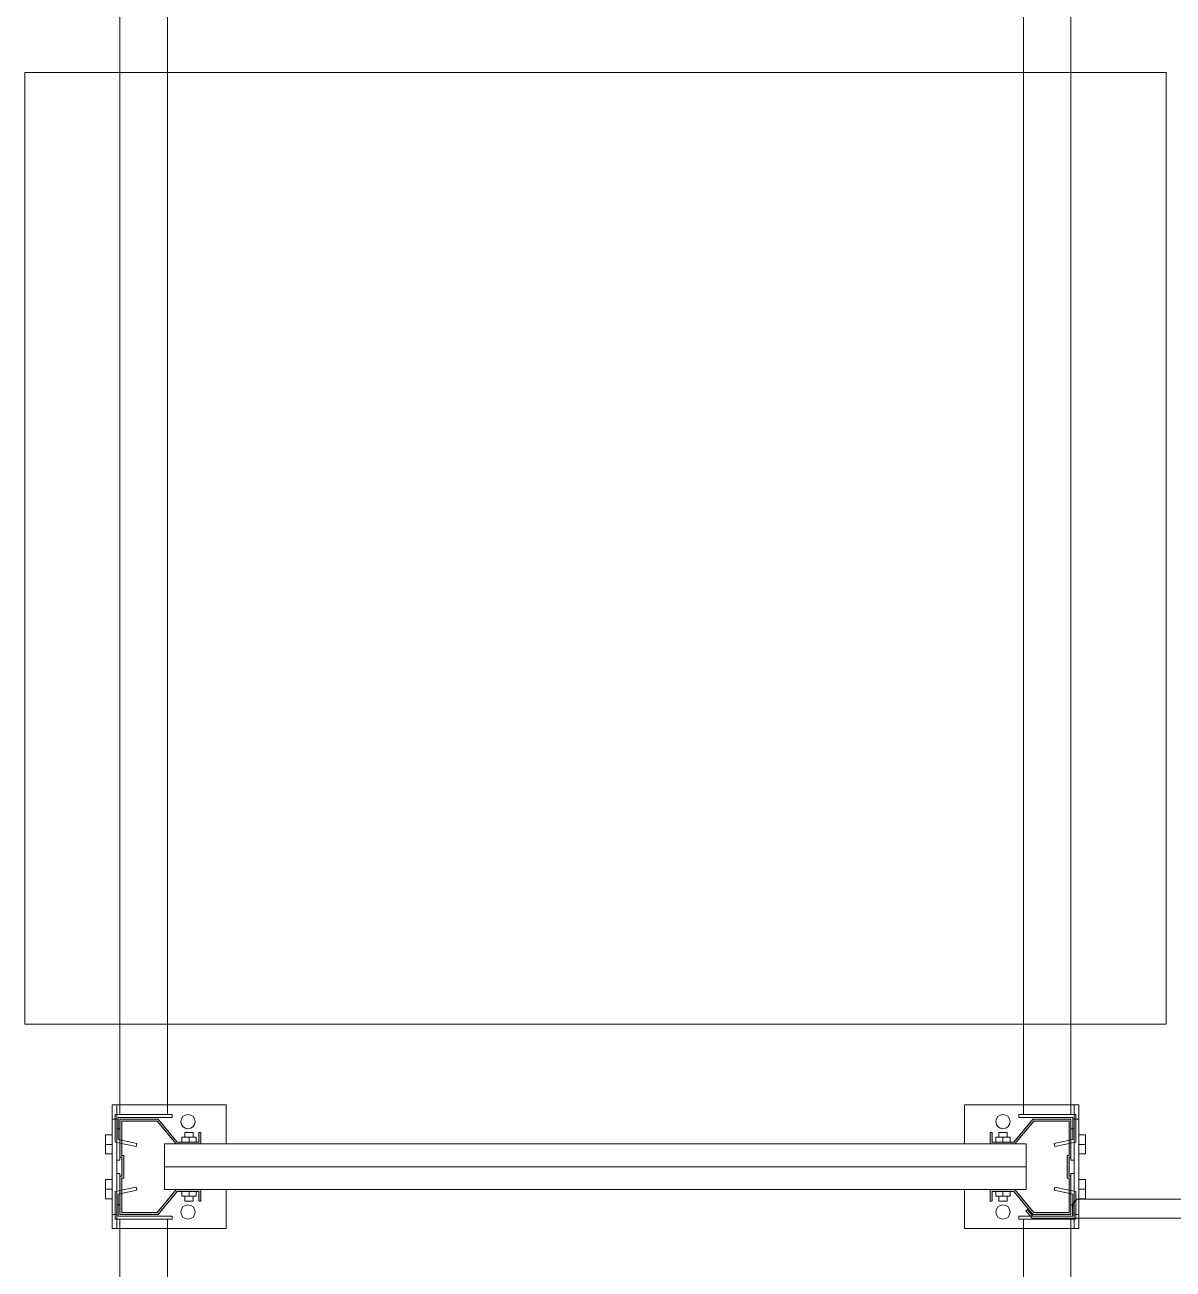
# Model space of a CAD drawing. Header units: metres. Extents: x 0 to 8715937, y -236336 to 216.
# Drawn here: x 145.426 to 146.633, y 82.687 to 83.994 of the extents above; entities that cross this region are included whole.
import ezdxf

# ---------------------------------------------------------------- set-up
doc = ezdxf.new("R2010")
doc.units = ezdxf.units.M
doc.header["$MEASUREMENT"] = 0
for name, color, linetype in [('0-BLOCK-EQUIPAMIENTO', 7, 'Continuous'), ('AAA BAST', 5, 'Continuous'), ('AAA CONECT', 3, 'Continuous'), ('AAA LARG', 1, 'Continuous'), ('AAA PALLETS', 7, 'Continuous')]:
    doc.layers.add(name, color=color, linetype=linetype)

# ---------------------------------------------------------------- blocks, each defined once
blk = doc.blocks.new('1A MODULO D FTE')
at = {"layer": 'AAA BAST', "lineweight": 5}
for points in [[(-2.34, -0.835), (-2.34, -0.833), (-2.35, -0.833), (-2.35, -0.81), (-2.326, -0.79), (-2.326, -0.75), (-2.366, -0.75), (-2.366, -0.752), (-2.386, -0.752), (-2.386, -0.75), (-2.426, -0.75), (-2.426, -0.79), (-2.402, -0.81), (-2.402, -0.833), (-2.412, -0.833), (-2.412, -0.835), (-2.4, -0.835), (-2.4, -0.8091), (-2.424, -0.7891), (-2.424, -0.752), (-2.388, -0.752), (-2.388, -0.754), (-2.364, -0.754), (-2.364, -0.752), (-2.328, -0.752), (-2.328, -0.7891), (-2.352, -0.8091), (-2.352, -0.835)], [(-0.012, -0.835), (-0.012, -0.833), (-0.002, -0.833), (-0.002, -0.81), (-0.026, -0.79), (-0.026, -0.75), (0.014, -0.75), (0.014, -0.752), (0.034, -0.752), (0.034, -0.75), (0.074, -0.75), (0.074, -0.79), (0.05, -0.81), (0.05, -0.833), (0.06, -0.833), (0.06, -0.835), (0.048, -0.835), (0.048, -0.8091), (0.072, -0.7891), (0.072, -0.752), (0.036, -0.752), (0.036, -0.754), (0.012, -0.754), (0.012, -0.752), (-0.024, -0.752), (-0.024, -0.7891), (0, -0.8091), (0, -0.835)], [(-2.34, -1.665), (-2.34, -1.667), (-2.35, -1.667), (-2.35, -1.69), (-2.326, -1.71), (-2.326, -1.75), (-2.366, -1.75), (-2.366, -1.748), (-2.386, -1.748), (-2.386, -1.75), (-2.426, -1.75), (-2.426, -1.71), (-2.402, -1.69), (-2.402, -1.667), (-2.412, -1.667), (-2.412, -1.665), (-2.4, -1.665), (-2.4, -1.6909), (-2.424, -1.7109), (-2.424, -1.748), (-2.388, -1.748), (-2.388, -1.746), (-2.364, -1.746), (-2.364, -1.748), (-2.328, -1.748), (-2.328, -1.7109), (-2.352, -1.6909), (-2.352, -1.665)], [(-0.012, -1.665), (-0.012, -1.667), (-0.002, -1.667), (-0.002, -1.69), (-0.026, -1.71), (-0.026, -1.75), (0.014, -1.75), (0.014, -1.748), (0.034, -1.748), (0.034, -1.75), (0.074, -1.75), (0.074, -1.71), (0.05, -1.69), (0.05, -1.667), (0.06, -1.667), (0.06, -1.665), (0.048, -1.665), (0.048, -1.6909), (0.072, -1.7109), (0.072, -1.748), (0.036, -1.748), (0.036, -1.746), (0.012, -1.746), (0.012, -1.748), (-0.024, -1.748), (-0.024, -1.7109), (0, -1.6909), (0, -1.665)]]:
    blk.add_hatch(color=251, dxfattribs=at).paths.add_polyline_path(points)
at = {"layer": 'AAA BAST', "color": 251, "lineweight": 5}
for p, q in [((-2.426, -0.7418), (-2.441, -0.7418)), ((-2.441, -0.7418), (-2.441, -0.8618)), ((-2.326, -0.7418), (-2.426, -0.7418)), ((-2.426, -0.7418), (-2.426, -0.7468)), ((-2.3895, -0.7348), (-2.4095, -0.7348)), ((-2.4095, -0.7418), (-2.4095, -0.7348)), ((-2.3995, -0.7418), (-2.3995, -0.7348)), ((-2.3895, -0.7418), (-2.3895, -0.7348)), ((-2.3625, -0.7348), (-2.3425, -0.7348)), ((-2.3625, -0.7418), (-2.3625, -0.7348)), ((-2.3525, -0.7418), (-2.3525, -0.7348)), ((-2.3425, -0.7418), (-2.3425, -0.7348)), ((-2.326, -0.7468), (-2.326, -0.7418)), ((-2.311, -0.7418), (-2.326, -0.7418)), ((-2.311, -0.8618), (-2.311, -0.7418)), ((-0.041, -0.8618), (-0.041, -0.7418)), ((-0.041, -0.7418), (-0.026, -0.7418)), ((-0.026, -0.7468), (-0.026, -0.7418)), ((-0.026, -0.7418), (0.074, -0.7418)), ((0.0105, -0.7348), (-0.0095, -0.7348)), ((-0.0095, -0.7418), (-0.0095, -0.7348)), ((0.0005, -0.7418), (0.0005, -0.7348)), ((0.0105, -0.7418), (0.0105, -0.7348)), ((0.0375, -0.7348), (0.0575, -0.7348)), ((0.0375, -0.7418), (0.0375, -0.7348)), ((0.0475, -0.7418), (0.0475, -0.7348)), ((0.0575, -0.7418), (0.0575, -0.7348)), ((0.074, -0.7418), (0.074, -0.7468)), ((0.074, -0.7418), (0.089, -0.7418)), ((0.089, -0.7418), (0.089, -0.8618)), ((-2.426, -0.7468), (-2.441, -0.7468)), ((-2.426, -0.7468), (-2.326, -0.7468)), ((-2.386, -0.75), (-2.426, -0.75)), ((-2.426, -0.75), (-2.426, -0.79)), ((-2.424, -0.752), (-2.424, -0.7891)), ((-2.388, -0.752), (-2.424, -0.752)), ((-2.416, -0.75), (-2.416, -0.7468)), ((-2.416, -0.7468), (-2.383, -0.7468)), ((-2.388, -0.752), (-2.388, -0.754)), ((-2.364, -0.754), (-2.388, -0.754)), ((-2.386, -0.75), (-2.386, -0.752)), ((-2.386, -0.75), (-2.383, -0.75)), ((-2.366, -0.752), (-2.386, -0.752)), ((-2.383, -0.75), (-2.383, -0.7468)), ((-2.369, -0.75), (-2.369, -0.7468)), ((-2.366, -0.75), (-2.369, -0.75)), ((-2.326, -0.75), (-2.366, -0.75)), ((-2.366, -0.75), (-2.366, -0.752)), ((-2.328, -0.752), (-2.364, -0.752)), ((-2.364, -0.752), (-2.364, -0.754)), ((-2.336, -0.75), (-2.336, -0.7468)), ((-2.328, -0.752), (-2.328, -0.7891)), ((-2.326, -0.7468), (-2.311, -0.7468)), ((-2.326, -0.75), (-2.326, -0.79)), ((-0.026, -0.7468), (-0.041, -0.7468)), ((0.074, -0.7468), (-0.026, -0.7468)), ((-0.026, -0.75), (0.014, -0.75)), ((-0.026, -0.75), (-0.026, -0.79)), ((-0.024, -0.752), (-0.024, -0.7891)), ((-0.024, -0.752), (0.012, -0.752)), ((-0.016, -0.75), (-0.016, -0.7468)), ((0.012, -0.752), (0.012, -0.754)), ((0.012, -0.754), (0.036, -0.754)), ((0.014, -0.75), (0.014, -0.752)), ((0.014, -0.75), (0.017, -0.75)), ((0.014, -0.752), (0.034, -0.752)), ((0.017, -0.75), (0.017, -0.7468)), ((0.031, -0.75), (0.031, -0.7468)), ((0.064, -0.7468), (0.031, -0.7468)), ((0.034, -0.75), (0.031, -0.75)), ((0.034, -0.75), (0.074, -0.75)), ((0.034, -0.75), (0.034, -0.752)), ((0.036, -0.752), (0.072, -0.752)), ((0.036, -0.752), (0.036, -0.754)), ((0.064, -0.75), (0.064, -0.7468)), ((0.072, -0.752), (0.072, -0.7891)), ((0.074, -0.7468), (0.089, -0.7468)), ((0.074, -0.75), (0.074, -0.79)), ((-2.426, -0.79), (-2.402, -0.81)), ((-2.424, -0.7891), (-2.4, -0.8091)), ((-2.4, -0.797), (-2.376, -0.797)), ((-2.4, -1.703), (-2.4, -0.797)), ((-2.376, -0.797), (-2.352, -0.797)), ((-2.376, -1.703), (-2.376, -0.797)), ((-2.328, -0.7891), (-2.352, -0.8091)), ((-2.352, -1.703), (-2.352, -0.797)), ((-2.326, -0.79), (-2.35, -0.81)), ((-0.026, -0.79), (-0.002, -0.81)), ((-0.024, -0.7891), (0, -0.8091)), ((0.024, -0.797), (0, -0.797)), ((0, -1.703), (0, -0.797)), ((0.048, -0.797), (0.024, -0.797)), ((0.024, -1.703), (0.024, -0.797)), ((0.072, -0.7891), (0.048, -0.8091)), ((0.048, -1.703), (0.048, -0.797)), ((0.074, -0.79), (0.05, -0.81)), ((-2.402, -0.81), (-2.402, -0.833)), ((-2.4, -0.8091), (-2.4, -0.835)), ((-2.352, -0.8091), (-2.352, -0.835)), ((-2.35, -0.81), (-2.35, -0.833)), ((-0.002, -0.81), (-0.002, -0.833)), ((0, -0.8091), (0, -0.835)), ((0.048, -0.8091), (0.048, -0.835)), ((0.05, -0.81), (0.05, -0.833)), ((-2.402, -0.814), (-2.407, -0.814)), ((-2.407, -0.829), (-2.407, -0.814)), ((-2.402, -0.8215), (-2.407, -0.8215)), ((-2.345, -0.814), (-2.35, -0.814)), ((-2.35, -0.829), (-2.35, -0.814)), ((-2.345, -0.8215), (-2.35, -0.8215)), ((-2.345, -0.829), (-2.345, -0.814)), ((-2.345, -0.8172), (-2.34, -0.8172)), ((-2.34, -0.8257), (-2.34, -0.8172)), ((-0.007, -0.8172), (-0.012, -0.8172)), ((-0.012, -0.8257), (-0.012, -0.8172)), ((-0.007, -0.814), (-0.002, -0.814)), ((-0.007, -0.829), (-0.007, -0.814)), ((-0.007, -0.8215), (-0.002, -0.8215)), ((-0.002, -0.829), (-0.002, -0.814)), ((0.05, -0.814), (0.055, -0.814)), ((0.05, -0.8215), (0.055, -0.8215)), ((0.055, -0.829), (0.055, -0.814)), ((-2.402, -0.833), (-2.412, -0.833)), ((-2.412, -0.833), (-2.412, -0.835)), ((-2.4, -0.835), (-2.412, -0.835)), ((-2.402, -0.829), (-2.407, -0.829)), ((-2.352, -0.835), (-2.34, -0.835)), ((-2.345, -0.829), (-2.35, -0.829)), ((-2.35, -0.833), (-2.34, -0.833)), ((-2.345, -0.8257), (-2.34, -0.8257)), ((-2.34, -0.835), (-2.34, -0.833)), ((-0.007, -0.8257), (-0.012, -0.8257)), ((-0.002, -0.833), (-0.012, -0.833)), ((-0.012, -0.835), (-0.012, -0.833)), ((0, -0.835), (-0.012, -0.835)), ((-0.007, -0.829), (-0.002, -0.829)), ((0.048, -0.835), (0.06, -0.835)), ((0.05, -0.829), (0.055, -0.829)), ((0.05, -0.833), (0.06, -0.833)), ((0.06, -0.833), (0.06, -0.835)), ((-2.441, -0.8618), (-2.4, -0.8618)), ((-2.352, -0.8618), (-2.311, -0.8618)), ((0, -0.8618), (-0.041, -0.8618)), ((0.089, -0.8618), (0.048, -0.8618)), ((-2.441, -1.7582), (-2.441, -1.6382)), ((-2.441, -1.6382), (-2.4, -1.6382)), ((-2.352, -1.6382), (-2.311, -1.6382)), ((-2.311, -1.6382), (-2.311, -1.7582)), ((0, -1.6382), (-0.041, -1.6382)), ((-0.041, -1.6382), (-0.041, -1.7582)), ((0.089, -1.6382), (0.048, -1.6382)), ((0.089, -1.7582), (0.089, -1.6382)), ((-2.4, -1.665), (-2.412, -1.665)), ((-2.412, -1.667), (-2.412, -1.665)), ((-2.402, -1.667), (-2.412, -1.667)), ((-2.402, -1.6699), (-2.407, -1.6699)), ((-2.407, -1.6849), (-2.407, -1.6699)), ((-2.402, -1.69), (-2.402, -1.667)), ((-2.4, -1.6909), (-2.4, -1.665)), ((-2.352, -1.6909), (-2.352, -1.665)), ((-2.352, -1.665), (-2.34, -1.665)), ((-2.35, -1.69), (-2.35, -1.667)), ((-2.35, -1.667), (-2.34, -1.667)), ((-2.345, -1.6699), (-2.35, -1.6699)), ((-2.35, -1.6849), (-2.35, -1.6699)), ((-2.345, -1.6849), (-2.345, -1.6699)), ((-2.345, -1.6732), (-2.34, -1.6732)), ((-2.34, -1.665), (-2.34, -1.667)), ((-2.34, -1.6817), (-2.34, -1.6732)), ((0, -1.665), (-0.012, -1.665)), ((-0.012, -1.665), (-0.012, -1.667)), ((-0.002, -1.667), (-0.012, -1.667)), ((-0.007, -1.6732), (-0.012, -1.6732)), ((-0.012, -1.6817), (-0.012, -1.6732)), ((-0.007, -1.6699), (-0.002, -1.6699)), ((-0.007, -1.6849), (-0.007, -1.6699)), ((-0.002, -1.69), (-0.002, -1.667)), ((-0.002, -1.6849), (-0.002, -1.6699)), ((0, -1.6909), (0, -1.665)), ((0.048, -1.6909), (0.048, -1.665)), ((0.048, -1.665), (0.06, -1.665)), ((0.05, -1.69), (0.05, -1.667)), ((0.05, -1.667), (0.06, -1.667)), ((0.05, -1.6699), (0.055, -1.6699)), ((0.055, -1.6849), (0.055, -1.6699)), ((0.06, -1.667), (0.06, -1.665)), ((-2.402, -1.6774), (-2.407, -1.6774)), ((-2.402, -1.6849), (-2.407, -1.6849)), ((-2.345, -1.6774), (-2.35, -1.6774)), ((-2.345, -1.6849), (-2.35, -1.6849)), ((-2.345, -1.6817), (-2.34, -1.6817)), ((-0.007, -1.6817), (-0.012, -1.6817)), ((-0.007, -1.6774), (-0.002, -1.6774)), ((-0.007, -1.6849), (-0.002, -1.6849)), ((0.05, -1.6774), (0.055, -1.6774)), ((0.05, -1.6849), (0.055, -1.6849)), ((-2.426, -1.71), (-2.402, -1.69)), ((-2.424, -1.7109), (-2.4, -1.6909)), ((-2.328, -1.7109), (-2.352, -1.6909)), ((-2.326, -1.71), (-2.35, -1.69)), ((-0.026, -1.71), (-0.002, -1.69)), ((-0.024, -1.7109), (0, -1.6909)), ((0.072, -1.7109), (0.048, -1.6909)), ((0.074, -1.71), (0.05, -1.69)), ((-2.426, -1.75), (-2.426, -1.71)), ((-2.424, -1.748), (-2.424, -1.7109)), ((-2.4, -1.703), (-2.376, -1.703)), ((-2.376, -1.703), (-2.352, -1.703)), ((-2.328, -1.748), (-2.328, -1.7109)), ((-2.326, -1.75), (-2.326, -1.71)), ((-0.026, -1.75), (-0.026, -1.71)), ((-0.024, -1.748), (-0.024, -1.7109)), ((0.024, -1.703), (0, -1.703)), ((0.048, -1.703), (0.024, -1.703)), ((0.072, -1.748), (0.072, -1.7109)), ((0.074, -1.75), (0.074, -1.71)), ((-2.386, -1.75), (-2.426, -1.75)), ((-2.388, -1.748), (-2.424, -1.748)), ((-2.416, -1.75), (-2.416, -1.7532)), ((-2.388, -1.748), (-2.388, -1.746)), ((-2.364, -1.746), (-2.388, -1.746)), ((-2.366, -1.748), (-2.386, -1.748)), ((-2.386, -1.75), (-2.386, -1.748)), ((-2.386, -1.75), (-2.383, -1.75)), ((-2.383, -1.75), (-2.383, -1.7532)), ((-2.369, -1.75), (-2.369, -1.7532)), ((-2.366, -1.75), (-2.369, -1.75)), ((-2.366, -1.75), (-2.366, -1.748)), ((-2.326, -1.75), (-2.366, -1.75)), ((-2.364, -1.748), (-2.364, -1.746)), ((-2.328, -1.748), (-2.364, -1.748)), ((-2.336, -1.75), (-2.336, -1.7532)), ((-0.026, -1.75), (0.014, -1.75)), ((-0.024, -1.748), (0.012, -1.748)), ((-0.016, -1.75), (-0.016, -1.7532)), ((0.012, -1.748), (0.012, -1.746)), ((0.012, -1.746), (0.036, -1.746)), ((0.014, -1.748), (0.034, -1.748)), ((0.014, -1.75), (0.014, -1.748)), ((0.014, -1.75), (0.017, -1.75)), ((0.017, -1.75), (0.017, -1.7532)), ((0.031, -1.75), (0.031, -1.7532)), ((0.034, -1.75), (0.031, -1.75)), ((0.034, -1.75), (0.034, -1.748)), ((0.034, -1.75), (0.074, -1.75)), ((0.036, -1.748), (0.036, -1.746)), ((0.036, -1.748), (0.072, -1.748)), ((0.064, -1.75), (0.064, -1.7532)), ((-2.426, -1.7532), (-2.441, -1.7532)), ((-2.426, -1.7582), (-2.441, -1.7582)), ((-2.426, -1.7532), (-2.326, -1.7532)), ((-2.426, -1.7582), (-2.426, -1.7532)), ((-2.326, -1.7582), (-2.426, -1.7582)), ((-2.416, -1.7532), (-2.383, -1.7532)), ((-2.4095, -1.7582), (-2.4095, -1.7652)), ((-2.3995, -1.7582), (-2.3995, -1.7652)), ((-2.3895, -1.7582), (-2.3895, -1.7652)), ((-2.3625, -1.7582), (-2.3625, -1.7652)), ((-2.3525, -1.7582), (-2.3525, -1.7652)), ((-2.3425, -1.7582), (-2.3425, -1.7652)), ((-2.326, -1.7532), (-2.326, -1.7582)), ((-2.326, -1.7532), (-2.311, -1.7532)), ((-2.311, -1.7582), (-2.326, -1.7582)), ((-0.026, -1.7532), (-0.041, -1.7532)), ((-0.041, -1.7582), (-0.026, -1.7582)), ((0.074, -1.7532), (-0.026, -1.7532)), ((-0.026, -1.7532), (-0.026, -1.7582)), ((-0.026, -1.7582), (0.074, -1.7582)), ((-0.0095, -1.7582), (-0.0095, -1.7652)), ((0.0005, -1.7582), (0.0005, -1.7652)), ((0.0105, -1.7582), (0.0105, -1.7652)), ((0.064, -1.7532), (0.031, -1.7532)), ((0.0375, -1.7582), (0.0375, -1.7652)), ((0.0475, -1.7582), (0.0475, -1.7652)), ((0.0575, -1.7582), (0.0575, -1.7652)), ((0.074, -1.7582), (0.074, -1.7532)), ((0.074, -1.7532), (0.089, -1.7532)), ((0.074, -1.7582), (0.089, -1.7582)), ((-2.3895, -1.7652), (-2.4095, -1.7652)), ((-2.3625, -1.7652), (-2.3425, -1.7652)), ((0.0105, -1.7652), (-0.0095, -1.7652)), ((0.0375, -1.7652), (0.0575, -1.7652))]:
    blk.add_line(p, q, dxfattribs=at)
for centre in [(-2.4235, -0.8215), (-2.3285, -0.8215), (-0.0235, -0.8215), (0.0715, -0.8215), (-2.4235, -1.6785), (-2.3285, -1.6785), (-0.0235, -1.6785), (0.0715, -1.6785)]:
    blk.add_circle(centre, 0.0075, dxfattribs=at)
at = {"layer": 'AAA CONECT', "color": 251, "lineweight": 5, "ltscale": 0.21}
for p, q in [((-2.43, -0.4591), (-2.43, -0.7909)), ((-0.03, -0.4591), (-0.03, -0.7909)), ((-2.41, -0.5066), (-2.41, -0.7434)), ((-0.01, -0.5066), (-0.01, -0.7434))]:
    blk.add_line(p, q, dxfattribs=at)
at = {"layer": 'AAA CONECT', "color": 251, "lineweight": 5}
for p, q in [((-2.41, -0.7434), (-2.415, -0.7484)), ((-0.01, -0.7434), (-0.015, -0.7484)), ((-2.428, -0.7484), (-2.428, -0.79)), ((-2.428, -0.7484), (-2.415, -0.7484)), ((-0.028, -0.7484), (-0.028, -0.79)), ((-0.028, -0.7484), (-0.015, -0.7484)), ((-2.4223, -0.7973), (-2.43, -0.7909)), ((-2.421, -0.7958), (-2.428, -0.79)), ((-2.4223, -0.7973), (-2.421, -0.7958)), ((-0.0223, -0.7973), (-0.03, -0.7909)), ((-0.021, -0.7958), (-0.028, -0.79)), ((-0.0223, -0.7973), (-0.021, -0.7958))]:
    blk.add_line(p, q, dxfattribs=at)
at = {"layer": 'AAA LARG', "color": 251, "lineweight": 5}
for p, q in [((-2.35, -0.745), (-2.3547, -0.7671)), ((-2.35, -0.745), (-2.321, -0.745)), ((-2.321, -0.745), (-2.321, -0.805)), ((-0.002, -0.745), (-0.031, -0.745)), ((-0.031, -0.745), (-0.031, -0.805)), ((-0.002, -0.745), (0.0027, -0.7671)), ((-2.3474, -0.7482), (-2.3516, -0.7678)), ((-2.3242, -0.7482), (-2.3474, -0.7482)), ((-2.3242, -0.805), (-2.3242, -0.7482)), ((-2.321, -0.75), (-0.031, -0.75)), ((-0.0278, -0.805), (-0.0278, -0.7482)), ((-0.0278, -0.7482), (-0.0046, -0.7482)), ((-0.0046, -0.7482), (-0.0004, -0.7678)), ((-2.3516, -0.7678), (-2.3547, -0.7671)), ((-0.0004, -0.7678), (0.0027, -0.7671)), ((-2.321, -0.805), (-2.3242, -0.805)), ((-2.321, -0.8), (-0.031, -0.8)), ((-0.031, -0.805), (-0.0278, -0.805)), ((-2.321, -1.695), (-2.3242, -1.695)), ((-2.3242, -1.695), (-2.3242, -1.7518)), ((-2.321, -1.755), (-2.321, -1.695)), ((-0.031, -1.755), (-0.031, -1.695)), ((-0.031, -1.695), (-0.0278, -1.695)), ((-0.0278, -1.695), (-0.0278, -1.7518)), ((-2.321, -1.7), (-0.031, -1.7)), ((-2.3516, -1.7322), (-2.3547, -1.7329)), ((-2.35, -1.755), (-2.3547, -1.7329)), ((-2.3474, -1.7518), (-2.3516, -1.7322)), ((-0.0046, -1.7518), (-0.0004, -1.7322)), ((-0.002, -1.755), (0.0027, -1.7329)), ((-0.0004, -1.7322), (0.0027, -1.7329)), ((-2.3242, -1.7518), (-2.3474, -1.7518)), ((-2.321, -1.75), (-0.031, -1.75)), ((-0.0278, -1.7518), (-0.0046, -1.7518)), ((-2.35, -1.755), (-2.321, -1.755)), ((-0.002, -1.755), (-0.031, -1.755))]:
    blk.add_line(p, q, dxfattribs=at)
at = {"layer": 'AAA PALLETS', "color": 251, "lineweight": 5, "ltscale": 0.21}
for p, q in [((-1.226, -0.65), (-2.226, -0.65)), ((-2.226, -0.65), (-2.226, -1.85)), ((-1.226, -1.85), (-1.226, -0.65)), ((-2.226, -1.85), (-1.226, -1.85))]:
    blk.add_line(p, q, dxfattribs=at)
blk = doc.blocks.new('DPM-EQUIPAMIENTO')
at = {"layer": 'AAA BAST', "xscale": -1, "rotation": 270}
for p in [(59.5558, 85.1703), (59.5558, 82.7703)]:
    blk.add_blockref('1A MODULO D FTE', p, dxfattribs=at)

msp = doc.modelspace()

# ---------------------------------------------------------------- hatches: boundary and pattern name
at = {"layer": 'AAA BAST', "lineweight": 5}
for points in [[(145.6108, 82.7583), (145.6088, 82.7583), (145.6088, 82.7683), (145.5858, 82.7683), (145.5658, 82.7443), (145.5258, 82.7443), (145.5258, 82.7843), (145.5278, 82.7843), (145.5278, 82.8043), (145.5258, 82.8043), (145.5258, 82.8443), (145.5658, 82.8443), (145.5858, 82.8203), (145.6088, 82.8203), (145.6088, 82.8303), (145.6108, 82.8303), (145.6108, 82.8183), (145.5849, 82.8183), (145.5649, 82.8423), (145.5278, 82.8423), (145.5278, 82.8063), (145.5298, 82.8063), (145.5298, 82.7823), (145.5278, 82.7823), (145.5278, 82.7463), (145.5649, 82.7463), (145.5849, 82.7703), (145.6108, 82.7703)], [(145.6108, 82.8303), (145.6088, 82.8303), (145.6088, 82.8203), (145.5858, 82.8203), (145.5658, 82.8443), (145.5258, 82.8443), (145.5258, 82.8043), (145.5278, 82.8043), (145.5278, 82.7843), (145.5258, 82.7843), (145.5258, 82.7443), (145.5658, 82.7443), (145.5858, 82.7683), (145.6088, 82.7683), (145.6088, 82.7583), (145.6108, 82.7583), (145.6108, 82.7703), (145.5849, 82.7703), (145.5649, 82.7463), (145.5278, 82.7463), (145.5278, 82.7823), (145.5298, 82.7823), (145.5298, 82.8063), (145.5278, 82.8063), (145.5278, 82.8423), (145.5649, 82.8423), (145.5849, 82.8183), (145.6108, 82.8183)], [(146.4408, 82.7583), (146.4428, 82.7583), (146.4428, 82.7683), (146.4658, 82.7683), (146.4858, 82.7443), (146.5258, 82.7443), (146.5258, 82.7843), (146.5238, 82.7843), (146.5238, 82.8043), (146.5258, 82.8043), (146.5258, 82.8443), (146.4858, 82.8443), (146.4658, 82.8203), (146.4428, 82.8203), (146.4428, 82.8303), (146.4408, 82.8303), (146.4408, 82.8183), (146.4667, 82.8183), (146.4867, 82.8423), (146.5238, 82.8423), (146.5238, 82.8063), (146.5218, 82.8063), (146.5218, 82.7823), (146.5238, 82.7823), (146.5238, 82.7463), (146.4867, 82.7463), (146.4667, 82.7703), (146.4408, 82.7703)], [(146.4408, 82.8303), (146.4428, 82.8303), (146.4428, 82.8203), (146.4658, 82.8203), (146.4858, 82.8443), (146.5258, 82.8443), (146.5258, 82.8043), (146.5238, 82.8043), (146.5238, 82.7843), (146.5258, 82.7843), (146.5258, 82.7443), (146.4858, 82.7443), (146.4658, 82.7683), (146.4428, 82.7683), (146.4428, 82.7583), (146.4408, 82.7583), (146.4408, 82.7703), (146.4667, 82.7703), (146.4867, 82.7463), (146.5238, 82.7463), (146.5238, 82.7823), (146.5218, 82.7823), (146.5218, 82.8063), (146.5238, 82.8063), (146.5238, 82.8423), (146.4867, 82.8423), (146.4667, 82.8183), (146.4408, 82.8183)]]:
    msp.add_hatch(color=251, dxfattribs=at).paths.add_polyline_path(points)

# ---------------------------------------------------------------- linework, layer by layer
at = {"layer": 'AAA BAST', "color": 251, "lineweight": 5}
for p, q in [((145.5176, 82.8443), (145.5176, 82.8593)), ((145.5176, 82.8593), (145.6376, 82.8593)), ((145.6376, 82.8593), (145.5176, 82.8593)), ((145.5176, 82.8593), (145.5176, 82.8443)), ((145.5226, 82.8443), (145.5226, 82.8593)), ((145.5226, 82.8443), (145.5226, 82.8593)), ((145.6376, 82.8593), (145.6376, 82.8183)), ((145.6376, 82.8183), (145.6376, 82.8593)), ((146.534, 82.8593), (146.414, 82.8593)), ((146.414, 82.8593), (146.414, 82.8183)), ((146.414, 82.8183), (146.414, 82.8593)), ((146.414, 82.8593), (146.534, 82.8593)), ((146.529, 82.8443), (146.529, 82.8593)), ((146.529, 82.8443), (146.529, 82.8593)), ((146.534, 82.8443), (146.534, 82.8593)), ((146.534, 82.8593), (146.534, 82.8443)), ((145.5176, 82.7443), (145.5176, 82.8443)), ((145.5176, 82.8443), (145.5226, 82.8443)), ((145.5226, 82.8443), (145.5176, 82.8443)), ((145.5176, 82.8443), (145.5176, 82.7443)), ((145.5226, 82.8443), (145.5226, 82.7443)), ((145.5226, 82.7443), (145.5226, 82.8443)), ((145.5258, 82.8043), (145.5258, 82.8443)), ((145.5258, 82.8443), (145.5658, 82.8443)), ((145.5258, 82.8443), (145.5258, 82.8043)), ((145.5258, 82.8443), (145.5658, 82.8443)), ((145.5658, 82.8443), (145.5858, 82.8203)), ((145.5658, 82.8443), (145.5858, 82.8203)), ((146.4858, 82.8443), (146.4658, 82.8203)), ((146.4858, 82.8443), (146.4658, 82.8203)), ((146.5258, 82.8443), (146.4858, 82.8443)), ((146.5258, 82.8443), (146.4858, 82.8443)), ((146.5258, 82.8043), (146.5258, 82.8443)), ((146.5258, 82.8443), (146.5258, 82.8043)), ((146.529, 82.8443), (146.529, 82.7443)), ((146.534, 82.8443), (146.529, 82.8443)), ((146.529, 82.7443), (146.529, 82.8443)), ((146.529, 82.8443), (146.534, 82.8443)), ((146.534, 82.7443), (146.534, 82.8443)), ((146.534, 82.8443), (146.534, 82.7443)), ((145.5258, 82.8343), (145.5226, 82.8343)), ((145.5226, 82.8343), (145.5226, 82.8013)), ((145.5258, 82.8343), (145.5226, 82.8343)), ((145.5278, 82.8423), (145.5649, 82.8423)), ((145.5278, 82.8063), (145.5278, 82.8423)), ((145.5278, 82.8423), (145.5649, 82.8423)), ((145.5278, 82.8423), (145.5278, 82.8063)), ((145.5649, 82.8423), (145.5849, 82.8183)), ((145.5649, 82.8423), (145.5849, 82.8183)), ((145.5941, 82.8253), (145.5941, 82.8303)), ((145.5941, 82.8303), (145.6026, 82.8303)), ((145.6026, 82.8253), (145.6026, 82.8303)), ((145.6088, 82.8203), (145.6088, 82.8303)), ((145.6088, 82.8303), (145.6108, 82.8303)), ((145.6088, 82.8203), (145.6088, 82.8303)), ((145.6108, 82.8303), (145.6088, 82.8303)), ((145.6108, 82.8183), (145.6108, 82.8303)), ((145.6108, 82.8183), (145.6108, 82.8303)), ((146.4408, 82.8183), (146.4408, 82.8303)), ((146.4428, 82.8303), (146.4408, 82.8303)), ((146.4408, 82.8183), (146.4408, 82.8303)), ((146.4408, 82.8303), (146.4428, 82.8303)), ((146.4428, 82.8203), (146.4428, 82.8303)), ((146.4428, 82.8203), (146.4428, 82.8303)), ((146.4501, 82.8253), (146.4501, 82.8303)), ((146.4501, 82.8303), (146.4586, 82.8303)), ((146.4586, 82.8253), (146.4586, 82.8303)), ((146.4867, 82.8423), (146.4667, 82.8183)), ((146.4867, 82.8423), (146.4667, 82.8183)), ((146.5238, 82.8423), (146.4867, 82.8423)), ((146.5238, 82.8423), (146.4867, 82.8423)), ((146.5238, 82.8063), (146.5238, 82.8423)), ((146.5238, 82.8423), (146.5238, 82.8063)), ((146.5258, 82.8343), (146.529, 82.8343)), ((146.5258, 82.8343), (146.529, 82.8343)), ((146.529, 82.8343), (146.529, 82.8013)), ((145.5106, 82.8078), (145.5106, 82.8278)), ((145.5176, 82.8278), (145.5106, 82.8278)), ((145.5106, 82.8078), (145.5106, 82.8278)), ((145.5176, 82.8278), (145.5106, 82.8278)), ((145.5176, 82.8178), (145.5106, 82.8178)), ((145.5176, 82.8178), (145.5106, 82.8178)), ((145.5728, 82.8183), (145.5728, 82.7943)), ((145.5728, 82.8183), (146.4788, 82.8183)), ((145.5728, 82.7943), (145.5728, 82.8183)), ((145.5728, 82.8183), (146.4788, 82.8183)), ((145.5849, 82.8183), (145.6108, 82.8183)), ((145.5849, 82.8183), (145.6108, 82.8183)), ((145.5858, 82.8203), (145.6088, 82.8203)), ((145.5858, 82.8203), (145.6088, 82.8203)), ((145.5909, 82.8203), (145.5909, 82.8253)), ((145.5909, 82.8253), (145.6059, 82.8253)), ((145.5909, 82.8253), (145.5909, 82.8203)), ((145.5909, 82.8253), (145.6059, 82.8253)), ((145.5909, 82.8203), (145.6059, 82.8203)), ((145.5984, 82.8203), (145.5984, 82.8253)), ((145.5984, 82.8253), (145.5984, 82.8203)), ((145.6059, 82.8203), (145.6059, 82.8253)), ((145.6059, 82.8253), (145.6059, 82.8203)), ((146.4667, 82.8183), (146.4408, 82.8183)), ((146.4667, 82.8183), (146.4408, 82.8183)), ((146.4658, 82.8203), (146.4428, 82.8203)), ((146.4658, 82.8203), (146.4428, 82.8203)), ((146.4468, 82.8203), (146.4468, 82.8253)), ((146.4468, 82.8253), (146.4618, 82.8253)), ((146.4468, 82.8253), (146.4468, 82.8203)), ((146.4468, 82.8253), (146.4618, 82.8253)), ((146.4468, 82.8203), (146.4618, 82.8203)), ((146.4543, 82.8203), (146.4543, 82.8253)), ((146.4543, 82.8253), (146.4543, 82.8203)), ((146.4618, 82.8203), (146.4618, 82.8253)), ((146.4618, 82.8253), (146.4618, 82.8203)), ((146.4788, 82.8183), (146.4788, 82.7943)), ((146.4788, 82.7943), (146.4788, 82.8183)), ((146.534, 82.8278), (146.541, 82.8278)), ((146.534, 82.8278), (146.541, 82.8278)), ((146.534, 82.8178), (146.541, 82.8178)), ((146.534, 82.8178), (146.541, 82.8178)), ((146.541, 82.8078), (146.541, 82.8278)), ((146.541, 82.8078), (146.541, 82.8278)), ((145.5176, 82.8078), (145.5106, 82.8078)), ((145.5176, 82.8078), (145.5106, 82.8078)), ((145.5258, 82.8043), (145.5278, 82.8043)), ((145.5258, 82.8043), (145.5258, 82.8013)), ((145.5258, 82.8043), (145.5278, 82.8043)), ((145.5258, 82.8043), (145.5258, 82.8013)), ((145.5278, 82.8063), (145.5298, 82.8063)), ((145.5278, 82.8063), (145.5298, 82.8063)), ((145.5278, 82.7843), (145.5278, 82.8043)), ((145.5278, 82.8043), (145.5278, 82.7843)), ((145.5298, 82.7823), (145.5298, 82.8063)), ((145.5298, 82.8063), (145.5298, 82.7823)), ((146.5238, 82.8063), (146.5218, 82.8063)), ((146.5218, 82.7823), (146.5218, 82.8063)), ((146.5238, 82.8063), (146.5218, 82.8063)), ((146.5218, 82.8063), (146.5218, 82.7823)), ((146.5238, 82.7843), (146.5238, 82.8043)), ((146.5258, 82.8043), (146.5238, 82.8043)), ((146.5238, 82.8043), (146.5238, 82.7843)), ((146.5258, 82.8043), (146.5238, 82.8043)), ((146.5258, 82.8043), (146.5258, 82.8013)), ((146.5258, 82.8043), (146.5258, 82.8013)), ((146.534, 82.8078), (146.541, 82.8078)), ((146.534, 82.8078), (146.541, 82.8078)), ((145.5258, 82.8013), (145.5226, 82.8013)), ((145.5258, 82.8013), (145.5226, 82.8013)), ((145.5728, 82.7943), (145.5728, 82.7703)), ((145.5728, 82.7943), (146.4788, 82.7943)), ((145.5728, 82.7703), (145.5728, 82.7943)), ((145.5728, 82.7943), (146.4788, 82.7943)), ((146.4788, 82.7943), (146.4788, 82.7703)), ((146.4788, 82.7703), (146.4788, 82.7943)), ((146.5258, 82.8013), (146.529, 82.8013)), ((146.5258, 82.8013), (146.529, 82.8013)), ((145.5106, 82.7808), (145.5106, 82.7608)), ((145.5176, 82.7808), (145.5106, 82.7808)), ((145.5106, 82.7808), (145.5106, 82.7608)), ((145.5176, 82.7808), (145.5106, 82.7808)), ((145.5258, 82.7873), (145.5226, 82.7873)), ((145.5258, 82.7873), (145.5226, 82.7873)), ((145.5226, 82.7543), (145.5226, 82.7873)), ((145.5258, 82.7843), (145.5258, 82.7873)), ((145.5258, 82.7843), (145.5258, 82.7873)), ((145.5258, 82.7443), (145.5258, 82.7843)), ((145.5258, 82.7843), (145.5278, 82.7843)), ((145.5258, 82.7843), (145.5258, 82.7443)), ((145.5258, 82.7843), (145.5278, 82.7843)), ((145.5278, 82.7463), (145.5278, 82.7823)), ((145.5278, 82.7823), (145.5298, 82.7823)), ((145.5278, 82.7823), (145.5278, 82.7463)), ((145.5278, 82.7823), (145.5298, 82.7823)), ((146.5238, 82.7823), (146.5218, 82.7823)), ((146.5238, 82.7823), (146.5218, 82.7823)), ((146.5258, 82.7843), (146.5238, 82.7843)), ((146.5258, 82.7843), (146.5238, 82.7843)), ((146.5238, 82.7463), (146.5238, 82.7823)), ((146.5238, 82.7823), (146.5238, 82.7463)), ((146.5258, 82.7873), (146.529, 82.7873)), ((146.5258, 82.7843), (146.5258, 82.7873)), ((146.5258, 82.7873), (146.529, 82.7873)), ((146.5258, 82.7843), (146.5258, 82.7873)), ((146.5258, 82.7443), (146.5258, 82.7843)), ((146.5258, 82.7843), (146.5258, 82.7443)), ((146.529, 82.7543), (146.529, 82.7873)), ((146.534, 82.7808), (146.541, 82.7808)), ((146.534, 82.7808), (146.541, 82.7808)), ((146.541, 82.7808), (146.541, 82.7608)), ((146.541, 82.7808), (146.541, 82.7608)), ((145.5176, 82.7708), (145.5106, 82.7708)), ((145.5176, 82.7708), (145.5106, 82.7708)), ((145.5649, 82.7463), (145.5849, 82.7703)), ((145.5649, 82.7463), (145.5849, 82.7703)), ((145.5658, 82.7443), (145.5858, 82.7683)), ((145.5658, 82.7443), (145.5858, 82.7683)), ((145.5728, 82.7703), (146.4788, 82.7703)), ((145.5728, 82.7703), (146.4788, 82.7703)), ((145.5849, 82.7703), (145.6108, 82.7703)), ((145.5849, 82.7703), (145.6108, 82.7703)), ((145.5858, 82.7683), (145.6088, 82.7683)), ((145.5858, 82.7683), (145.6088, 82.7683)), ((145.5909, 82.7633), (145.5909, 82.7683)), ((145.5909, 82.7683), (145.6059, 82.7683)), ((145.5909, 82.7683), (145.5909, 82.7633)), ((145.5984, 82.7633), (145.5984, 82.7683)), ((145.5984, 82.7683), (145.5984, 82.7633)), ((145.6059, 82.7633), (145.6059, 82.7683)), ((145.6059, 82.7683), (145.6059, 82.7633)), ((145.6088, 82.7683), (145.6088, 82.7583)), ((145.6088, 82.7683), (145.6088, 82.7583)), ((145.6108, 82.7703), (145.6108, 82.7583)), ((145.6108, 82.7703), (145.6108, 82.7583)), ((145.6376, 82.7703), (145.6376, 82.7293)), ((145.6376, 82.7293), (145.6376, 82.7703)), ((146.414, 82.7703), (146.414, 82.7293)), ((146.414, 82.7293), (146.414, 82.7703)), ((146.4667, 82.7703), (146.4408, 82.7703)), ((146.4408, 82.7703), (146.4408, 82.7583)), ((146.4667, 82.7703), (146.4408, 82.7703)), ((146.4408, 82.7703), (146.4408, 82.7583)), ((146.4658, 82.7683), (146.4428, 82.7683)), ((146.4428, 82.7683), (146.4428, 82.7583)), ((146.4658, 82.7683), (146.4428, 82.7683)), ((146.4428, 82.7683), (146.4428, 82.7583)), ((146.4468, 82.7633), (146.4468, 82.7683)), ((146.4468, 82.7683), (146.4618, 82.7683)), ((146.4468, 82.7683), (146.4468, 82.7633)), ((146.4543, 82.7633), (146.4543, 82.7683)), ((146.4543, 82.7683), (146.4543, 82.7633)), ((146.4618, 82.7633), (146.4618, 82.7683)), ((146.4618, 82.7683), (146.4618, 82.7633)), ((146.4858, 82.7443), (146.4658, 82.7683)), ((146.4858, 82.7443), (146.4658, 82.7683)), ((146.4867, 82.7463), (146.4667, 82.7703)), ((146.4867, 82.7463), (146.4667, 82.7703)), ((146.534, 82.7708), (146.541, 82.7708)), ((146.534, 82.7708), (146.541, 82.7708)), ((145.5176, 82.7608), (145.5106, 82.7608)), ((145.5176, 82.7608), (145.5106, 82.7608)), ((145.5258, 82.7543), (145.5226, 82.7543)), ((145.5258, 82.7543), (145.5226, 82.7543)), ((145.5909, 82.7633), (145.6059, 82.7633)), ((145.5909, 82.7633), (145.6059, 82.7633)), ((145.5941, 82.7633), (145.5941, 82.7583)), ((145.5941, 82.7583), (145.6026, 82.7583)), ((145.6026, 82.7633), (145.6026, 82.7583)), ((145.6108, 82.7583), (145.6088, 82.7583)), ((145.6088, 82.7583), (145.6108, 82.7583)), ((146.4408, 82.7583), (146.4428, 82.7583)), ((146.4428, 82.7583), (146.4408, 82.7583)), ((146.4468, 82.7633), (146.4618, 82.7633)), ((146.4468, 82.7633), (146.4618, 82.7633)), ((146.4501, 82.7633), (146.4501, 82.7583)), ((146.4501, 82.7583), (146.4586, 82.7583)), ((146.4586, 82.7633), (146.4586, 82.7583)), ((146.5258, 82.7543), (146.529, 82.7543)), ((146.5258, 82.7543), (146.529, 82.7543)), ((146.534, 82.7608), (146.541, 82.7608)), ((146.534, 82.7608), (146.541, 82.7608)), ((145.5226, 82.7443), (145.5176, 82.7443)), ((145.5176, 82.7293), (145.5176, 82.7443)), ((145.5176, 82.7443), (145.5226, 82.7443)), ((145.5176, 82.7443), (145.5176, 82.7293)), ((145.5226, 82.7443), (145.5226, 82.7293)), ((145.5226, 82.7443), (145.5226, 82.7293)), ((145.5258, 82.7443), (145.5658, 82.7443)), ((145.5258, 82.7443), (145.5658, 82.7443)), ((145.5278, 82.7463), (145.5649, 82.7463)), ((145.5278, 82.7463), (145.5649, 82.7463)), ((146.5258, 82.7443), (146.4858, 82.7443)), ((146.5258, 82.7443), (146.4858, 82.7443)), ((146.5238, 82.7463), (146.4867, 82.7463)), ((146.5238, 82.7463), (146.4867, 82.7463)), ((146.529, 82.7443), (146.534, 82.7443)), ((146.529, 82.7443), (146.529, 82.7293)), ((146.534, 82.7443), (146.529, 82.7443)), ((146.529, 82.7443), (146.529, 82.7293)), ((146.534, 82.7293), (146.534, 82.7443)), ((146.534, 82.7443), (146.534, 82.7293)), ((145.6376, 82.7293), (145.5176, 82.7293)), ((145.5176, 82.7293), (145.6376, 82.7293)), ((146.414, 82.7293), (146.534, 82.7293)), ((146.534, 82.7293), (146.414, 82.7293))]:
    msp.add_line(p, q, dxfattribs=at)
for centre in [(145.5973, 82.8418), (145.5973, 82.8418), (146.4543, 82.8418), (146.4543, 82.8418), (145.5973, 82.7468), (145.5973, 82.7468), (146.4543, 82.7468), (146.4543, 82.7468)]:
    msp.add_circle(centre, 0.0075, dxfattribs=at)
at = {"layer": 'AAA CONECT', "color": 251, "lineweight": 5}
for p, q in [((146.5324, 82.7603), (146.5274, 82.7553)), ((146.5324, 82.7603), (146.5274, 82.7553)), ((146.5274, 82.7423), (146.5274, 82.7553)), ((146.5274, 82.7423), (146.5274, 82.7553)), ((146.4785, 82.748), (146.48, 82.7492)), ((146.4785, 82.748), (146.48, 82.7492)), ((146.4785, 82.748), (146.4849, 82.7403)), ((146.4785, 82.748), (146.4849, 82.7403)), ((146.48, 82.7492), (146.4858, 82.7423)), ((146.48, 82.7492), (146.4858, 82.7423)), ((146.5274, 82.7423), (146.4858, 82.7423)), ((146.5274, 82.7423), (146.4858, 82.7423))]:
    msp.add_line(p, q, dxfattribs=at)
at = {"layer": 'AAA CONECT', "color": 251, "lineweight": 5, "ltscale": 0.21}
for p, q in [((146.7692, 82.7603), (146.5324, 82.7603)), ((146.7692, 82.7603), (146.5324, 82.7603)), ((146.8167, 82.7403), (146.4849, 82.7403)), ((146.8167, 82.7403), (146.4849, 82.7403))]:
    msp.add_line(p, q, dxfattribs=at)
at = {"layer": 'AAA LARG', "color": 251, "lineweight": 5}
for p, q in [((145.5258, 82.8493), (145.5258, 85.1393)), ((145.5758, 82.8493), (145.5758, 85.1393)), ((146.4758, 82.8493), (146.4758, 85.1393)), ((146.5258, 82.8493), (146.5258, 85.1393)), ((145.5208, 82.8203), (145.5208, 82.8493)), ((145.5208, 82.8493), (145.5808, 82.8493)), ((145.5808, 82.8461), (145.524, 82.8461)), ((145.524, 82.8461), (145.524, 82.8229)), ((145.5808, 82.8493), (145.5808, 82.8461)), ((146.5308, 82.8493), (146.4708, 82.8493)), ((146.4708, 82.8493), (146.4708, 82.8461)), ((146.4708, 82.8461), (146.5276, 82.8461)), ((146.5276, 82.8461), (146.5276, 82.8229)), ((146.5308, 82.8203), (146.5308, 82.8493)), ((145.5208, 82.8203), (145.5429, 82.8156)), ((145.524, 82.8229), (145.5436, 82.8187)), ((145.5436, 82.8187), (145.5429, 82.8156)), ((146.5276, 82.8229), (146.508, 82.8187)), ((146.508, 82.8187), (146.5087, 82.8156)), ((146.5308, 82.8203), (146.5087, 82.8156)), ((145.5208, 82.7683), (145.5429, 82.773)), ((145.5208, 82.7683), (145.5208, 82.7393)), ((145.524, 82.7657), (145.5436, 82.7698)), ((145.524, 82.7425), (145.524, 82.7657)), ((145.5436, 82.7698), (145.5429, 82.773)), ((146.508, 82.7698), (146.5087, 82.773)), ((146.5276, 82.7657), (146.508, 82.7698)), ((146.5308, 82.7683), (146.5087, 82.773)), ((146.5276, 82.7425), (146.5276, 82.7657)), ((146.5308, 82.7683), (146.5308, 82.7393)), ((145.5208, 82.7393), (145.5808, 82.7393)), ((145.5808, 82.7425), (145.524, 82.7425)), ((145.5258, 80.4493), (145.5258, 82.7393)), ((145.5758, 80.4493), (145.5758, 82.7393)), ((145.5808, 82.7393), (145.5808, 82.7425)), ((146.4708, 82.7393), (146.4708, 82.7425)), ((146.4708, 82.7425), (146.5276, 82.7425)), ((146.5308, 82.7393), (146.4708, 82.7393)), ((146.4758, 80.4493), (146.4758, 82.7393)), ((146.5258, 80.4493), (146.5258, 82.7393))]:
    msp.add_line(p, q, dxfattribs=at)
at = {"layer": 'AAA PALLETS', "color": 251, "lineweight": 5, "ltscale": 0.21}
for p, q in [((145.4258, 82.9443), (145.4258, 83.9443)), ((145.4258, 83.9443), (146.6258, 83.9443)), ((146.6258, 83.9443), (146.6258, 82.9443)), ((146.6258, 82.9443), (145.4258, 82.9443))]:
    msp.add_line(p, q, dxfattribs=at)

# ---------------------------------------------------------------- block references
at = {"layer": '0-BLOCK-EQUIPAMIENTO'}
msp.add_blockref('DPM-EQUIPAMIENTO', (87.72, 0), dxfattribs=at)

doc.saveas('drawing.dxf')
